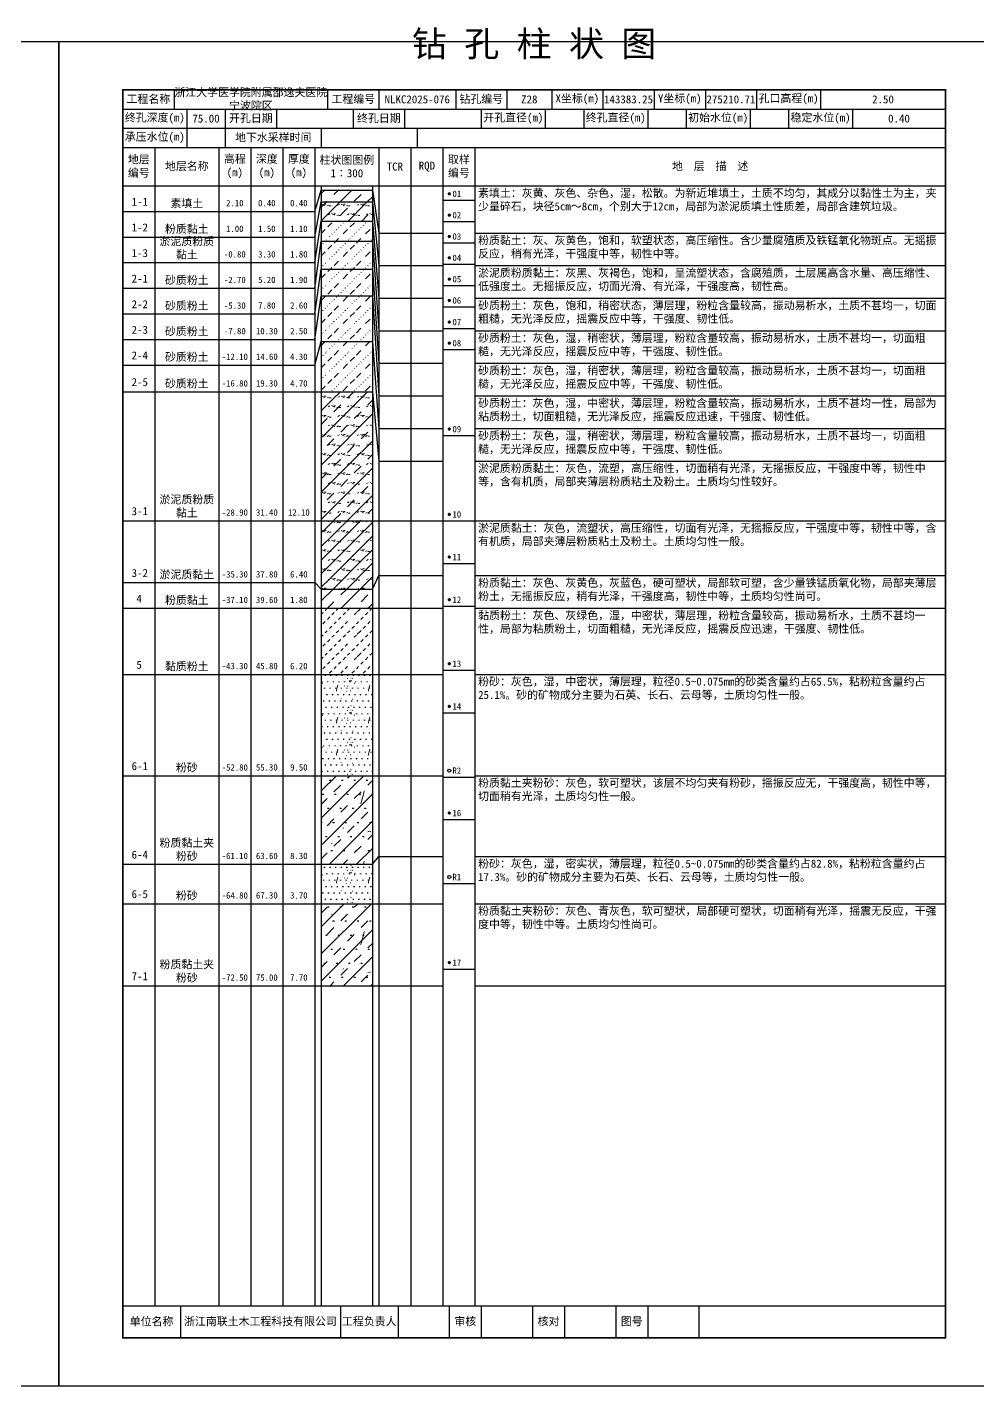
# Model space of a CAD drawing. Extents: x 297 to 65340, y 0 to 425.
# Drawn here: x 40679.1 to 40976.1, y 0 to 424.6 of the extents above; entities that cross this region are included whole.
import ezdxf
from ezdxf.enums import TextEntityAlignment as Align

# ---------------------------------------------------------------- set-up
doc = ezdxf.new("R2010")
doc.units = 0
doc.layers.get('0').update_dxf_attribs({"linetype": 'CONTINUOUS'})
doc.layers.add('FRAME', color=7, linetype='CONTINUOUS')
doc.layers.add('STRATUM', color=7, linetype='CONTINUOUS')
doc.layers.add('HATCH', color=7, linetype='CONTINUOUS', lineweight=13)
doc.styles.add('ST', font='')
doc.styles.get('ST').set_extended_font_data('SimSun')
pattern_1 = [(45, (0, 0), (-4.2426407, 4.2426407), [10, 0]), (45, (1.061, -3.182), (-2.1213203, 6.363961), [3, -3])]
pattern_2 = [(45, (0, 0), (-4.2426407, 4.2426407), [10, 0]), (45, (1.061, -3.182), (-2.1213203, 6.363961), [3, -3]), (26.565, (1.0741, -0.2536), (5.99982296, 5.99981224), [0.567, -12.849]), (0, (0.507, -0.2536), (0, 6), [0.567, -5.433]), (26.565, (-1.5813, 0), (5.99982296, 5.99981224), [0.567, -12.849]), (0, (-1.074, 0.2536), (0, 6), [0.567, -5.433]), (153.435, (0.5071, -0.2536), (-5.9998176, -5.36e-06), [1.134, -12.2826]), (26.565, (4.0741, 2.7464), (5.99982296, 5.99981224), [0.567, -12.849]), (0, (3.507, 2.7464), (0, 6), [0.567, -5.433]), (26.565, (1.4187, 3), (5.99982296, 5.99981224), [0.567, -12.849]), (0, (1.926, 3.2536), (0, 6), [0.567, -5.433]), (153.435, (3.5071, 2.7464), (-5.9998176, -5.36e-06), [1.134, -12.2826])]
pattern_3 = [(45.000006, (0, 0), (-7.3e-07, 6.99998237), [1.971956, -7.927535]), (45.000006, (2.813, 2.829), (-7.3e-07, 6.99998237), [1.99367, -7.905828]), (45.000006, (5.0675, 5.082), (-7.3e-07, 6.99998237), [1.813609, -8.085882]), (26.565052, (0, 3.5), (7.00000042, 7.00000017), [0.0965, -15.555976]), (36.869899, (0.7, 4.2), (6.999999835, 7.000000165), [0.197747, -34.802253]), (315.00001, (3.5, 6.976), (6.99998237, 1.2e-06), [0.033054, -9.866441]), (26.565052, (3.5, 0), (7.00000042, 7.00000017), [0.144749, -15.507727]), (26.565052, (4.2, 0.7), (7.00000042, 7.00000017), [0.10528, -15.547196]), (90.000004, (4.55, 1.05), (-7, -5e-07), [0.028767, -6.971233]), (26.565052, (4.9, 1.4), (7.00000042, 7.00000017), [0.091014, -31.213938]), (36.869899, (5.6, 2.1), (6.999999835, 7.000000165), [0.110692, -34.889308]), (45.000002, (6.3, 2.8), (-2.4e-07, 6.99998237), [0.109112, -9.790383]), (315.00001, (6.914, 3.548), (6.99998237, 1.2e-06), [0.033054, -9.866441]), (36.869898, (1.4, 4.9), (6.999999957, 7.000000043), [0.10224, -34.89776]), (53.130103, (2.1, 5.6), (13.999999763, 21.00000016), [0.134384, -34.865616]), (53.130103, (2.8, 6.3), (13.999999763, 21.00000016), [0.126246, -34.873754])]
pattern_4 = [(82.875, (-0.8346, -1.206), (0.00036925, 10.00017644), [0.08929, -80.53371]), (143.13, (-0.7336, -1.2818), (-29.99996427, 20.00005359), [0.12627, -49.87373]), (172.875, (-0.5564, -1.304), (-70.000245666, 9.99966033), [0.17857, -80.44443]), (206.565, (-0.378, -1.2147), (-9.99970493, -9.99968706), [0.19954, -22.16046]), (243.435, (-0.2887, -1.0363), (8.93e-06, -9.999696), [0.19954, -22.16146]), (255.964, (-0.1994, -0.679), (-0.00020004, -9.99950129), [0.36813, -40.86287]), (255.964, (0.1106, 0.561), (-0.00020004, -9.99950129), [1.27838, -39.95262]), (255.964, (0.179, 0.835), (-0.00020004, -9.99950129), [0.28235, -40.94865]), (216.87, (0.3694, 1.0892), (-9.99998214, -10.00001786), [0.12627, -49.87373]), (243.435, (0.2683, 1.0135), (8.93e-06, -9.999696), [0.19954, -22.16146]), (206.565, (0.548, 1.1785), (-9.99970493, -9.99968706), [0.19954, -22.16046]), (172.875, (0.725, 1.1563), (-70.000245666, 9.99966033), [0.17857, -80.44443]), (143.13, (0.826, 1.0806), (-29.99996427, 20.00005359), [0.12627, -49.87373]), (82.875, (0.815, 0.992), (0.00036925, 10.00017644), [0.08929, -80.53371]), (0, (-0.33, 0.34), (0, 10), [0.89286, -9.10714]), (0, (0.025, 0), (1, 2), [0, -1.75]), (0, (0, 0.025), (1, 2), [0, -1.75]), (0, (0, 0), (1, 2), [0, -1.75]), (0, (-0.025, 0), (1, 2), [0, -1.75]), (0, (0, -0.025), (1, 2), [0, -1.75])]
pattern_5 = [(82.875, (-1.8361, -2.6533), (0.00081235, 22.00038817), [0.196438, -177.174162]), (143.13, (-1.614, -2.82), (-65.9999214, 44.0001179), [0.277794, -109.722206]), (172.875, (-1.224, -2.8687), (-154.00054047, 21.99925272), [0.392854, -176.977746]), (206.565, (-0.831, -2.672), (-21.9993508, -21.9993115), [0.438988, -48.753012]), (243.435, (-0.635, -2.28), (1.96e-05, -21.9993312), [0.438988, -48.755212]), (255.964, (-0.4387, -1.494), (-0.0004401, -21.9989028), [0.809886, -89.898314]), (255.964, (0.2434, 1.2344), (-0.0004401, -21.9989028), [2.812436, -87.895764]), (255.964, (0.394, 1.837), (-0.0004401, -21.9989028), [0.62117, -90.08703]), (216.87, (0.8126, 2.3963), (-21.9999607, -22.0000393), [0.277794, -109.722206]), (243.435, (0.59, 2.23), (1.96e-05, -21.9993312), [0.438988, -48.755212]), (206.565, (1.205, 2.593), (-21.9993508, -21.9993115), [0.438988, -48.753012]), (172.875, (1.595, 2.544), (-154.00054047, 21.99925272), [0.392854, -176.977746]), (143.13, (1.8173, 2.3772), (-65.9999214, 44.0001179), [0.277794, -109.722206]), (82.875, (1.793, 2.1823), (0.00081235, 22.00038817), [0.196438, -177.174162]), (0, (-0.725, 0.748), (0, 22), [1.964292, -20.035708]), (0, (0.055, 0), (2.2, 4.4), [0, -3.85]), (0, (0, 0.055), (2.2, 4.4), [0, -3.85]), (0, (0, 0), (2.2, 4.4), [0, -3.85]), (0, (-0.055, 0), (2.2, 4.4), [0, -3.85]), (0, (0, -0.055), (2.2, 4.4), [0, -3.85])]

# ---------------------------------------------------------------- blocks, each defined once
blk = doc.blocks.new('SolidCircle')
at = {"const_width": 0.5}
blk.add_lwpolyline([(-0.25, 0, 1), (0.25, 0, 1)], format="xyb", close=True, dxfattribs=at)

msp = doc.modelspace()

# ---------------------------------------------------------------- hatches: boundary and pattern name
at = {"layer": 'HATCH'}
h = msp.add_hatch(dxfattribs=at)
h.set_pattern_fill('FZNT', color=256, style=0)
h.set_pattern_definition(pattern_1)
h.paths.add_polyline_path([(40787, 373.67), (40771, 373.67), (40771, 370), (40787, 370)])
h = msp.add_hatch(dxfattribs=at)
h.set_pattern_fill('YNFNT', color=256, style=0)
h.set_pattern_definition(pattern_2)
h.paths.add_polyline_path([(40787, 370), (40771, 370), (40771, 364), (40787, 364)])
h = msp.add_hatch(dxfattribs=at)
h.set_pattern_fill('SZFT', color=256, style=0)
h.set_pattern_definition(pattern_3)
h.paths.add_polyline_path([(40787, 364), (40771, 364), (40771, 357.67), (40787, 357.67)])
h = msp.add_hatch(dxfattribs=at)
h.set_pattern_fill('SZFT', color=256, style=0)
h.set_pattern_definition(pattern_3)
h.paths.add_polyline_path([(40787, 357.67), (40771, 357.67), (40771, 349), (40787, 349)])
h = msp.add_hatch(dxfattribs=at)
h.set_pattern_fill('SZFT', color=256, style=0)
h.set_pattern_definition(pattern_3)
h.paths.add_polyline_path([(40787, 349), (40771, 349), (40771, 340.67), (40787, 340.67)])
h = msp.add_hatch(dxfattribs=at)
h.set_pattern_fill('SZFT', color=256, style=0)
h.set_pattern_definition(pattern_3)
h.paths.add_polyline_path([(40787, 340.67), (40771, 340.67), (40771, 326.33), (40787, 326.33)])
h = msp.add_hatch(dxfattribs=at)
h.set_pattern_fill('SZFT', color=256, style=0)
h.set_pattern_definition(pattern_3)
h.paths.add_polyline_path([(40787, 326.33), (40771, 326.33), (40771, 310.67), (40787, 310.67)])
h = msp.add_hatch(dxfattribs=at)
h.set_pattern_fill('YNFNT', color=256, style=0)
h.set_pattern_definition(pattern_2)
h.paths.add_polyline_path([(40787, 310.67), (40771, 310.67), (40771, 270.33), (40787, 270.33)])
h = msp.add_hatch(dxfattribs=at)
h.set_pattern_fill('YNNT', color=256, style=0)
h.set_pattern_definition([(45, (0, 0), (-2.12132034, 2.12132034), [10, 0]), (26.565, (1.0741, -0.2536), (5.99982296, 5.99981224), [0.567, -12.849]), (0, (0.507, -0.2536), (0, 6), [0.567, -5.433]), (26.565, (-1.5813, 0), (5.99982296, 5.99981224), [0.567, -12.849]), (0, (-1.074, 0.2536), (0, 6), [0.567, -5.433]), (153.435, (0.5071, -0.2536), (-5.9998176, -5.36e-06), [1.134, -12.2826]), (26.565, (4.0741, 2.7464), (5.99982296, 5.99981224), [0.567, -12.849]), (0, (3.507, 2.7464), (0, 6), [0.567, -5.433]), (26.565, (1.4187, 3), (5.99982296, 5.99981224), [0.567, -12.849]), (0, (1.926, 3.2536), (0, 6), [0.567, -5.433]), (153.435, (3.5071, 2.7464), (-5.9998176, -5.36e-06), [1.134, -12.2826])])
h.paths.add_polyline_path([(40787, 270.33), (40771, 270.33), (40771, 249), (40787, 249)])
h = msp.add_hatch(dxfattribs=at)
h.set_pattern_fill('FZNT', color=256, style=0)
h.set_pattern_definition(pattern_1)
h.paths.add_polyline_path([(40787, 249), (40771, 249), (40771, 243), (40787, 243)])
h = msp.add_hatch(dxfattribs=at)
h.set_pattern_fill('NZFT', color=256, style=0)
h.set_pattern_definition([(45.000005, (0, 0), (-6e-07, 6.99998237), [0.947297, -8.952198]), (45.000005, (1.4, 1.4), (-6e-07, 6.99998237), [0.986898, -8.912597]), (45.000005, (2.8, 2.8), (-6e-07, 6.99998237), [1.060182, -8.839313]), (45.000005, (4.2, 4.2), (-6e-07, 6.99998237), [0.949178, -8.950318]), (45.000005, (5.6, 5.6), (-6e-07, 6.99998237), [1.036501, -8.862994]), (45.000005, (3.5, 0), (-6e-07, 6.99998237), [1.013348, -8.886147]), (45.000005, (4.9, 1.4), (-6e-07, 6.99998237), [1.078956, -12.120371]), (45.000005, (6.3, 2.8), (-6e-07, 6.99998237), [0.998824, -8.900671]), (45.000003, (0.7, 4.2), (-3.7e-07, 6.99998237), [1.05533, -8.844165]), (45.000003, (2.1, 5.6), (-3.7e-07, 6.99998237), [1.036501, -8.862994])])
h.paths.add_polyline_path([(40787, 243), (40771, 243), (40771, 222.33), (40787, 222.33)])
h = msp.add_hatch(dxfattribs=at)
h.set_pattern_fill('FS', color=256, style=0)
h.set_pattern_definition(pattern_4)
h.paths.add_polyline_path([(40787, 222.33), (40771, 222.33), (40771, 190.67), (40787, 190.67)])
h = msp.add_hatch(dxfattribs=at)
h.set_pattern_fill('FZNT', color=256, style=0)
h.set_pattern_definition(pattern_1)
h.paths.add_polyline_path([(40787, 190.67), (40771, 190.67), (40771, 163), (40787, 163)])
h = msp.add_hatch(dxfattribs=at)
h.set_pattern_fill('FS', color=256, scale=2.2, style=0)
h.set_pattern_definition(pattern_5)
h.paths.add_polyline_path([(40787, 190.67), (40771, 190.67), (40771, 163), (40787, 163)])
h = msp.add_hatch(dxfattribs=at)
h.set_pattern_fill('FS', color=256, style=0)
h.set_pattern_definition(pattern_4)
h.paths.add_polyline_path([(40787, 163), (40771, 163), (40771, 150.67), (40787, 150.67)])
h = msp.add_hatch(dxfattribs=at)
h.set_pattern_fill('FZNT', color=256, style=0)
h.set_pattern_definition(pattern_1)
h.paths.add_polyline_path([(40787, 150.67), (40771, 150.67), (40771, 125), (40787, 125)])
h = msp.add_hatch(dxfattribs=at)
h.set_pattern_fill('FS', color=256, scale=2.2, style=0)
h.set_pattern_definition(pattern_5)
h.paths.add_polyline_path([(40787, 150.67), (40771, 150.67), (40771, 125), (40787, 125)])

# ---------------------------------------------------------------- linework, layer by layer
at = {"layer": 'FRAME', "color": 245, "linetype": 'Continuous'}
for points in [[(40392, 0), (40689, 0), (40689, 420), (40392, 420)], [(40689, 0), (40986, 0), (40986, 420), (40689, 420)]]:
    msp.add_lwpolyline(points, close=True, dxfattribs=at)
at = {"layer": 'FRAME', "linetype": 'Continuous', "const_width": 0.5}
msp.add_lwpolyline([(40709, 15), (40966, 15), (40966, 405), (40709, 405)], close=True, dxfattribs=at)
at = {"layer": 'FRAME', "color": 0, "linetype": 'Continuous'}
for points in [[(40725, 405), (40725, 399)], [(40773, 405), (40773, 399)], [(40789, 405), (40789, 399)], [(40813, 405), (40813, 399)], [(40829, 405), (40829, 399)], [(40843, 405), (40843, 399)], [(40859, 405), (40859, 399)], [(40875, 405), (40875, 399)], [(40891, 405), (40891, 399)], [(40907, 405), (40907, 399)], [(40927, 405), (40927, 399)], [(40966, 405), (40966, 399)], [(40709, 399), (40966, 399)], [(40729, 399), (40729, 393)], [(40741, 399), (40741, 393)], [(40757, 399), (40757, 393)], [(40781, 399), (40781, 393)], [(40797, 399), (40797, 393)], [(40821, 399), (40821, 393)], [(40841, 399), (40841, 393)], [(40853, 399), (40853, 393)], [(40873, 399), (40873, 393)], [(40885, 399), (40885, 393)], [(40905, 399), (40905, 393)], [(40917, 399), (40917, 393)], [(40937, 399), (40937, 393)], [(40966, 399), (40966, 393)], [(40709, 393), (40966, 393)], [(40729, 393), (40729, 387)], [(40741, 393), (40741, 387)], [(40771, 393), (40771, 387)], [(40801, 393), (40801, 387)], [(40709, 387), (40966, 387)], [(40719, 387), (40719, 25)], [(40739, 387), (40739, 25)], [(40749, 387), (40749, 25)], [(40759, 387), (40759, 25)], [(40769, 387), (40769, 25)], [(40789, 387), (40789, 25)], [(40799, 387), (40799, 25)], [(40809, 387), (40809, 25)], [(40819, 387), (40819, 25)], [(40966, 387), (40966, 25)], [(40709, 375), (40966, 375)], [(40771, 375), (40771, 25)], [(40787, 375), (40787, 25)], [(40709, 25), (40966, 25)], [(40727, 25), (40727, 15)], [(40777, 25), (40777, 15)], [(40795, 25), (40795, 15)], [(40811, 25), (40811, 15)], [(40821, 25), (40821, 15)], [(40837, 25), (40837, 15)], [(40847, 25), (40847, 15)], [(40863, 25), (40863, 15)], [(40873, 25), (40873, 15)], [(40889, 25), (40889, 15)]]:
    msp.add_lwpolyline(points, dxfattribs=at)
at = {"layer": 'STRATUM', "linetype": 'Continuous'}
for points in [[(40769, 367), (40771, 373.67), (40787, 373.67), (40789, 360.23)], [(40769, 359), (40771, 370), (40787, 370), (40789, 350.06)], [(40809, 370.5), (40819, 370.5)], [(40709, 367), (40719, 367)], [(40719, 367), (40739, 367)], [(40739, 367), (40749, 367)], [(40749, 367), (40759, 367)], [(40759, 367), (40769, 367)], [(40769, 351), (40771, 364), (40787, 364), (40789, 339.88)], [(40809, 363.83), (40819, 363.83)], [(40709, 359), (40719, 359)], [(40719, 359), (40739, 359)], [(40739, 359), (40749, 359)], [(40749, 359), (40759, 359)], [(40759, 359), (40769, 359)], [(40769, 343), (40771, 357.67), (40787, 357.67), (40789, 329.7)], [(40789, 360.23), (40799, 360.23)], [(40799, 360.23), (40809, 360.23)], [(40809, 357.17), (40819, 357.17)], [(40819, 360.23), (40966, 360.23)], [(40709, 351), (40719, 351)], [(40719, 351), (40739, 351)], [(40739, 351), (40749, 351)], [(40749, 351), (40759, 351)], [(40759, 351), (40769, 351)], [(40769, 335), (40771, 349), (40787, 349), (40789, 319.53)], [(40789, 350.06), (40799, 350.06)], [(40799, 350.06), (40809, 350.06)], [(40809, 350.5), (40819, 350.5)], [(40819, 350.06), (40966, 350.06)], [(40709, 343), (40719, 343)], [(40719, 343), (40739, 343)], [(40739, 343), (40749, 343)], [(40749, 343), (40759, 343)], [(40759, 343), (40769, 343)], [(40769, 327), (40771, 340.67), (40787, 340.67), (40789, 309.35)], [(40789, 339.88), (40799, 339.88)], [(40799, 339.88), (40809, 339.88)], [(40809, 343.83), (40819, 343.83)], [(40819, 339.88), (40966, 339.88)], [(40809, 337.17), (40819, 337.17)], [(40709, 335), (40719, 335)], [(40719, 335), (40739, 335)], [(40739, 335), (40749, 335)], [(40749, 335), (40759, 335)], [(40759, 335), (40769, 335)], [(40709, 327), (40719, 327)], [(40719, 327), (40739, 327)], [(40739, 327), (40749, 327)], [(40749, 327), (40759, 327)], [(40759, 327), (40769, 327)], [(40789, 329.7), (40799, 329.7)], [(40799, 329.7), (40809, 329.7)], [(40809, 330.42), (40819, 330.42)], [(40819, 329.7), (40966, 329.7)], [(40769, 319), (40771, 326.33), (40787, 326.33), (40789, 299.17)], [(40809, 323.83), (40819, 323.83)], [(40709, 319), (40719, 319)], [(40719, 319), (40739, 319)], [(40739, 319), (40749, 319)], [(40749, 319), (40759, 319)], [(40759, 319), (40769, 319)], [(40789, 319.53), (40799, 319.53)], [(40799, 319.53), (40809, 319.53)], [(40819, 319.53), (40966, 319.53)], [(40709, 310.67), (40719, 310.67)], [(40719, 310.67), (40739, 310.67)], [(40739, 310.67), (40749, 310.67)], [(40749, 310.67), (40759, 310.67)], [(40759, 310.67), (40769, 310.67)], [(40769, 310.67), (40771, 310.67), (40787, 310.67), (40789, 289)], [(40789, 309.35), (40799, 309.35)], [(40799, 309.35), (40809, 309.35)], [(40819, 309.35), (40966, 309.35)], [(40789, 299.17), (40799, 299.17)], [(40799, 299.17), (40809, 299.17)], [(40819, 299.17), (40966, 299.17)], [(40809, 297), (40819, 297)], [(40789, 289), (40799, 289)], [(40799, 289), (40809, 289)], [(40819, 289), (40966, 289)], [(40709, 270.33), (40719, 270.33)], [(40719, 270.33), (40739, 270.33)], [(40739, 270.33), (40749, 270.33)], [(40749, 270.33), (40759, 270.33)], [(40759, 270.33), (40769, 270.33)], [(40769, 270.33), (40771, 270.33), (40787, 270.33), (40789, 270.33)], [(40789, 270.33), (40799, 270.33)], [(40799, 270.33), (40809, 270.33)], [(40809, 270.33), (40819, 270.33)], [(40819, 270.33), (40966, 270.33)], [(40809, 257), (40819, 257)], [(40709, 251), (40719, 251)], [(40719, 251), (40739, 251)], [(40739, 251), (40749, 251)], [(40749, 251), (40759, 251)], [(40759, 251), (40769, 251)], [(40769, 251), (40771, 249), (40787, 249), (40789, 253.18)], [(40789, 253.18), (40799, 253.18)], [(40799, 253.18), (40809, 253.18)], [(40819, 253.18), (40966, 253.18)], [(40709, 243), (40719, 243)], [(40719, 243), (40739, 243)], [(40739, 243), (40749, 243)], [(40749, 243), (40759, 243)], [(40759, 243), (40769, 243)], [(40769, 243), (40771, 243), (40787, 243), (40789, 243)], [(40789, 243), (40799, 243)], [(40799, 243), (40809, 243)], [(40809, 243.67), (40819, 243.67)], [(40819, 243), (40966, 243)], [(40709, 222.33), (40719, 222.33)], [(40719, 222.33), (40739, 222.33)], [(40739, 222.33), (40749, 222.33)], [(40749, 222.33), (40759, 222.33)], [(40759, 222.33), (40769, 222.33)], [(40769, 222.33), (40771, 222.33), (40787, 222.33), (40789, 222.33)], [(40789, 222.33), (40799, 222.33)], [(40799, 222.33), (40809, 222.33)], [(40809, 223.67), (40819, 223.67)], [(40819, 222.33), (40966, 222.33)], [(40809, 210.33), (40819, 210.33)], [(40709, 190.67), (40719, 190.67)], [(40719, 190.67), (40739, 190.67)], [(40739, 190.67), (40749, 190.67)], [(40749, 190.67), (40759, 190.67)], [(40759, 190.67), (40769, 190.67)], [(40769, 190.67), (40771, 190.67), (40787, 190.67), (40789, 190.67)], [(40789, 190.67), (40799, 190.67)], [(40799, 190.67), (40809, 190.67)], [(40809, 190.25), (40819, 190.25)], [(40819, 190.67), (40966, 190.67)], [(40809, 177), (40819, 177)], [(40709, 163), (40719, 163)], [(40719, 163), (40739, 163)], [(40739, 163), (40749, 163)], [(40749, 163), (40759, 163)], [(40759, 163), (40769, 163)], [(40769, 163), (40771, 163), (40787, 163), (40789, 165.43)], [(40789, 165.43), (40799, 165.43)], [(40799, 165.43), (40809, 165.43)], [(40819, 165.43), (40966, 165.43)], [(40809, 157), (40819, 157)], [(40709, 150.67), (40719, 150.67)], [(40719, 150.67), (40739, 150.67)], [(40739, 150.67), (40749, 150.67)], [(40749, 150.67), (40759, 150.67)], [(40759, 150.67), (40769, 150.67)], [(40769, 150.67), (40771, 150.67), (40787, 150.67), (40789, 150.67)], [(40789, 150.67), (40799, 150.67)], [(40799, 150.67), (40809, 150.67)], [(40819, 150.67), (40966, 150.67)], [(40809, 130.25), (40819, 130.25)], [(40709, 125), (40719, 125)], [(40719, 125), (40739, 125)], [(40739, 125), (40749, 125)], [(40749, 125), (40759, 125)], [(40759, 125), (40769, 125)], [(40769, 125), (40771, 125), (40787, 125), (40789, 125)], [(40789, 125), (40799, 125)], [(40799, 125), (40809, 125)], [(40819, 125), (40966, 125)]]:
    msp.add_lwpolyline(points, dxfattribs=at)
at = {"layer": 'STRATUM'}
for centre in [(40811, 192.25), (40811, 159)]:
    msp.add_circle(centre, 0.5, dxfattribs=at)

# ---------------------------------------------------------------- block references
for p in [(40811, 372.5), (40811, 365.83), (40811, 359.17), (40811, 352.5), (40811, 345.83), (40811, 339.17), (40811, 332.42), (40811, 325.83), (40811, 299), (40811, 272.33), (40811, 259), (40811, 245.67), (40811, 225.67), (40811, 212.33), (40811, 179), (40811, 132.25)]:
    msp.add_blockref('SolidCircle', p, dxfattribs=at)

# ---------------------------------------------------------------- texts
at = {"layer": 'FRAME', "style": 'ST'}
msp.add_text('钻 孔 柱 状 图', height=8, dxfattribs=at).set_placement((40837.5, 413), align=Align.BOTTOM_CENTER)
at = {"layer": 'FRAME', "char_height": 2.5, "attachment_point": 5, "style": 'ST'}
for s, insert, width in [('工程名称', (40717, 402), 16), ('浙江大学医学院附属邵逸夫医院宁波院区', (40749, 402), 48), ('工程编号', (40781, 402), 16), ('钻孔编号', (40821, 402), 16), ('X坐标(m)', (40851, 402), 16), ('Y坐标(m)', (40883, 402), 16), ('孔口高程(m)', (40917, 402), 20), ('NLKC2025-076', (40801, 402), 24), ('Z28', (40836, 402), 14), ('143383.25', (40867, 402), 16), ('275210.71', (40899, 402), 16), ('2.50', (40946.5, 402), 39), ('终孔深度(m)', (40719, 396), 20), ('75.00', (40735, 396), 12), ('开孔日期', (40749, 396), 16), ('终孔日期', (40789, 396), 16), ('开孔直径(m)', (40831, 396), 20), ('终孔直径(m)', (40863, 396), 20), ('初始水位(m)', (40895, 396), 20), ('稳定水位(m)', (40927, 396), 20), ('0.40', (40951.5, 396), 29), ('承压水位(m)', (40719, 390), 20), ('地下水采样时间', (40756, 390), 30), ('地层编号', (40714, 381), 10), ('地层名称', (40729, 381), 20), ('高程\\P(m)', (40744, 381), 10), ('深度\\P(m)', (40754, 381), 10), ('厚度\\P(m)', (40764, 381), 10), ('柱状图图例\\P1∶300', (40779, 381), 20), ('TCR', (40794, 381), 10), ('RQD', (40804, 381), 10), ('取样编号', (40814, 381), 10), ('地  层  描  述', (40892.5, 381), 147), ('单位名称', (40718, 20), 18), ('浙江南联土木工程科技有限公司', (40752, 20), 50), ('工程负责人', (40786, 20), 18), ('审核', (40816, 20), 10), ('核对', (40842, 20), 10), ('图号', (40868, 20), 10)]:
    msp.add_mtext(s, dxfattribs=dict(at, insert=insert, width=width))
at = {"layer": 'STRATUM', "style": 'ST'}
for s, height, p in [('1-1', 2.5, (40711.75, 370)), ('01', 2, (40812, 372.5)), ('02', 2, (40812, 365.83)), ('1-2', 2.5, (40711.75, 362)), ('03', 2, (40812, 359.17)), ('1-3', 2.5, (40711.75, 354)), ('04', 2, (40812, 352.5)), ('2-1', 2.5, (40711.75, 346)), ('05', 2, (40812, 345.83)), ('06', 2, (40812, 339.17)), ('2-2', 2.5, (40711.75, 338)), ('2-3', 2.5, (40711.75, 330)), ('07', 2, (40812, 332.42)), ('2-4', 2.5, (40711.75, 322)), ('08', 2, (40812, 325.83)), ('2-5', 2.5, (40711.75, 313.67)), ('09', 2, (40812, 299)), ('3-1', 2.5, (40711.75, 273.33)), ('10', 2, (40812, 272.33)), ('11', 2, (40812, 259)), ('3-2', 2.5, (40711.75, 254)), ('4', 2.5, (40713.25, 246)), ('12', 2, (40812, 245.67)), ('5', 2.5, (40713.25, 225.33)), ('13', 2, (40812, 225.67)), ('14', 2, (40812, 212.33)), ('6-1', 2.5, (40711.75, 193.67)), ('R2', 2, (40812, 192.25)), ('16', 2, (40812, 179)), ('6-4', 2.5, (40711.75, 166)), ('R1', 2, (40812, 159)), ('6-5', 2.5, (40711.75, 153.67)), ('17', 2, (40812, 132.25)), ('7-1', 2.5, (40711.75, 128))]:
    msp.add_text(s, height=height, dxfattribs=at).set_placement(p, align=Align.MIDDLE_LEFT)
for s, p in [('2.10', (40744, 368)), ('0.40', (40754, 368)), ('0.40', (40764, 368)), ('1.00', (40744, 360)), ('1.50', (40754, 360)), ('1.10', (40764, 360)), ('-0.80', (40744, 352)), ('3.30', (40754, 352)), ('1.80', (40764, 352)), ('-2.70', (40744, 344)), ('5.20', (40754, 344)), ('1.90', (40764, 344)), ('-5.30', (40744, 336)), ('7.80', (40754, 336)), ('2.60', (40764, 336)), ('-7.80', (40744, 328)), ('10.30', (40754, 328)), ('2.50', (40764, 328)), ('-12.10', (40744, 320)), ('14.60', (40754, 320)), ('4.30', (40764, 320)), ('-16.80', (40744, 311.67)), ('19.30', (40754, 311.67)), ('4.70', (40764, 311.67)), ('-28.90', (40744, 271.33)), ('31.40', (40754, 271.33)), ('12.10', (40764, 271.33)), ('-35.30', (40744, 252)), ('37.80', (40754, 252)), ('6.40', (40764, 252)), ('-37.10', (40744, 244)), ('39.60', (40754, 244)), ('1.80', (40764, 244)), ('-43.30', (40744, 223.33)), ('45.80', (40754, 223.33)), ('6.20', (40764, 223.33)), ('-52.80', (40744, 191.67)), ('55.30', (40754, 191.67)), ('9.50', (40764, 191.67)), ('-61.10', (40744, 164)), ('63.60', (40754, 164)), ('8.30', (40764, 164)), ('-64.80', (40744, 151.67)), ('67.30', (40754, 151.67)), ('3.70', (40764, 151.67)), ('-72.50', (40744, 126)), ('75.00', (40754, 126)), ('7.70', (40764, 126))]:
    msp.add_text(s, height=2, dxfattribs=at).set_placement(p, align=Align.BOTTOM_CENTER)
at = {"layer": 'STRATUM', "char_height": 2.5, "style": 'ST'}
for s, insert, width, attachment_point in [('素填土：灰黄、灰色、杂色，湿，松散。为新近堆填土，土质不均匀，其成分以黏性土为主，夹少量碎石，块径5cm～8cm，个别大于12cm，局部为淤泥质填土性质差，局部含建筑垃圾。', (40820, 374), 146, 1), ('素填土', (40729, 368), 20, 8), ('粉质黏土', (40729, 360), 20, 8), ('淤泥质粉质黏土', (40729, 352), 20, 8), ('粉质黏土：灰、灰黄色，饱和，软塑状态，高压缩性。含少量腐殖质及铁锰氧化物斑点。无摇振反应，稍有光泽，干强度中等，韧性中等。', (40820, 359.23), 146, 1), ('淤泥质粉质黏土：灰黑、灰褐色，饱和，呈流塑状态，含腐殖质，土层属高含水量、高压缩性、低强度土。无摇振反应，切面光滑、有光泽，干强度高，韧性高。', (40820, 349.06), 146, 1), ('砂质粉土', (40729, 344), 20, 8), ('砂质粉土', (40729, 336), 20, 8), ('砂质粉土：灰色，饱和，稍密状态，薄层理，粉粒含量较高，振动易析水，土质不甚均一，切面粗糙，无光泽反应，摇震反应中等，干强度、韧性低。', (40820, 338.88), 146, 1), ('砂质粉土', (40729, 328), 20, 8), ('砂质粉土：灰色，湿，稍密状，薄层理，粉粒含量较高，振动易析水，土质不甚均一，切面粗糙，无光泽反应，摇震反应中等，干强度、韧性低。', (40820, 328.7), 146, 1), ('砂质粉土', (40729, 320), 20, 8), ('砂质粉土：灰色，湿，稍密状，薄层理，粉粒含量较高，振动易析水，土质不甚均一，切面粗糙，无光泽反应，摇震反应中等，干强度、韧性低。', (40820, 318.53), 146, 1), ('砂质粉土', (40729, 311.67), 20, 8), ('砂质粉土：灰色，湿，中密状，薄层理，粉粒含量较高，振动易析水，土质不甚均一性，局部为粘质粉土，切面粗糙，无光泽反应，摇震反应迅速，干强度、韧性低。', (40820, 308.35), 146, 1), ('砂质粉土：灰色，湿，稍密状，薄层理，粉粒含量较高，振动易析水，土质不甚均一，切面粗糙，无光泽反应，摇震反应中等，干强度、韧性低。', (40820, 298.17), 146, 1), ('淤泥质粉质黏土：灰色，流塑，高压缩性，切面稍有光泽，无摇振反应，干强度中等，韧性中等，含有机质，局部夹薄层粉质粘土及粉土。土质均匀性较好。', (40820, 288), 146, 1), ('淤泥质粉质黏土', (40729, 271.33), 20, 8), ('淤泥质黏土：灰色，流塑状，高压缩性，切面有光泽，无摇振反应，干强度中等，韧性中等，含有机质，局部夹薄层粉质粘土及粉土。土质均匀性一般。', (40820, 269.33), 146, 1), ('淤泥质黏土', (40729, 252), 20, 8), ('粉质黏土：灰色、灰黄色，灰蓝色，硬可塑状，局部软可塑，含少量铁锰质氧化物，局部夹薄层粉土，无摇振反应，稍有光泽，干强度高，韧性中等，土质均匀性尚可。', (40820, 252.18), 146, 1), ('粉质黏土', (40729, 244), 20, 8), ('黏质粉土：灰色、灰绿色，湿，中密状，薄层理，粉粒含量较高，振动易析水，土质不甚均一性，局部为粘质粉土，切面粗糙，无光泽反应，摇震反应迅速，干强度、韧性低。', (40820, 242), 146, 1), ('黏质粉土', (40729, 223.33), 20, 8), ('粉砂：灰色，湿，中密状，薄层理，粒径0.5~0.075mm的砂类含量约占65.5%，粘粉粒含量约占25.1%。砂的矿物成分主要为石英、长石、云母等，土质均匀性一般。', (40820, 221.33), 146, 1), ('粉砂', (40729, 191.67), 20, 8), ('粉质黏土夹粉砂：灰色，软可塑状，该层不均匀夹有粉砂，摇振反应无，干强度高，韧性中等，切面稍有光泽，土质均匀性一般。', (40820, 189.67), 146, 1), ('粉质黏土夹粉砂', (40729, 164), 20, 8), ('粉砂：灰色，湿，密实状，薄层理，粒径0.5~0.075mm的砂类含量约占82.8%，粘粉粒含量约占17.3%。砂的矿物成分主要为石英、长石、云母等，土质均匀性一般。', (40820, 164.43), 146, 1), ('粉砂', (40729, 151.67), 20, 8), ('粉质黏土夹粉砂：灰色、青灰色，软可塑状，局部硬可塑状，切面稍有光泽，摇震无反应，干强度中等，韧性中等。土质均匀性尚可。', (40820, 149.67), 146, 1), ('粉质黏土夹粉砂', (40729, 126), 20, 8)]:
    msp.add_mtext(s, dxfattribs=dict(at, insert=insert, width=width, attachment_point=attachment_point))

doc.saveas('drawing.dxf')
